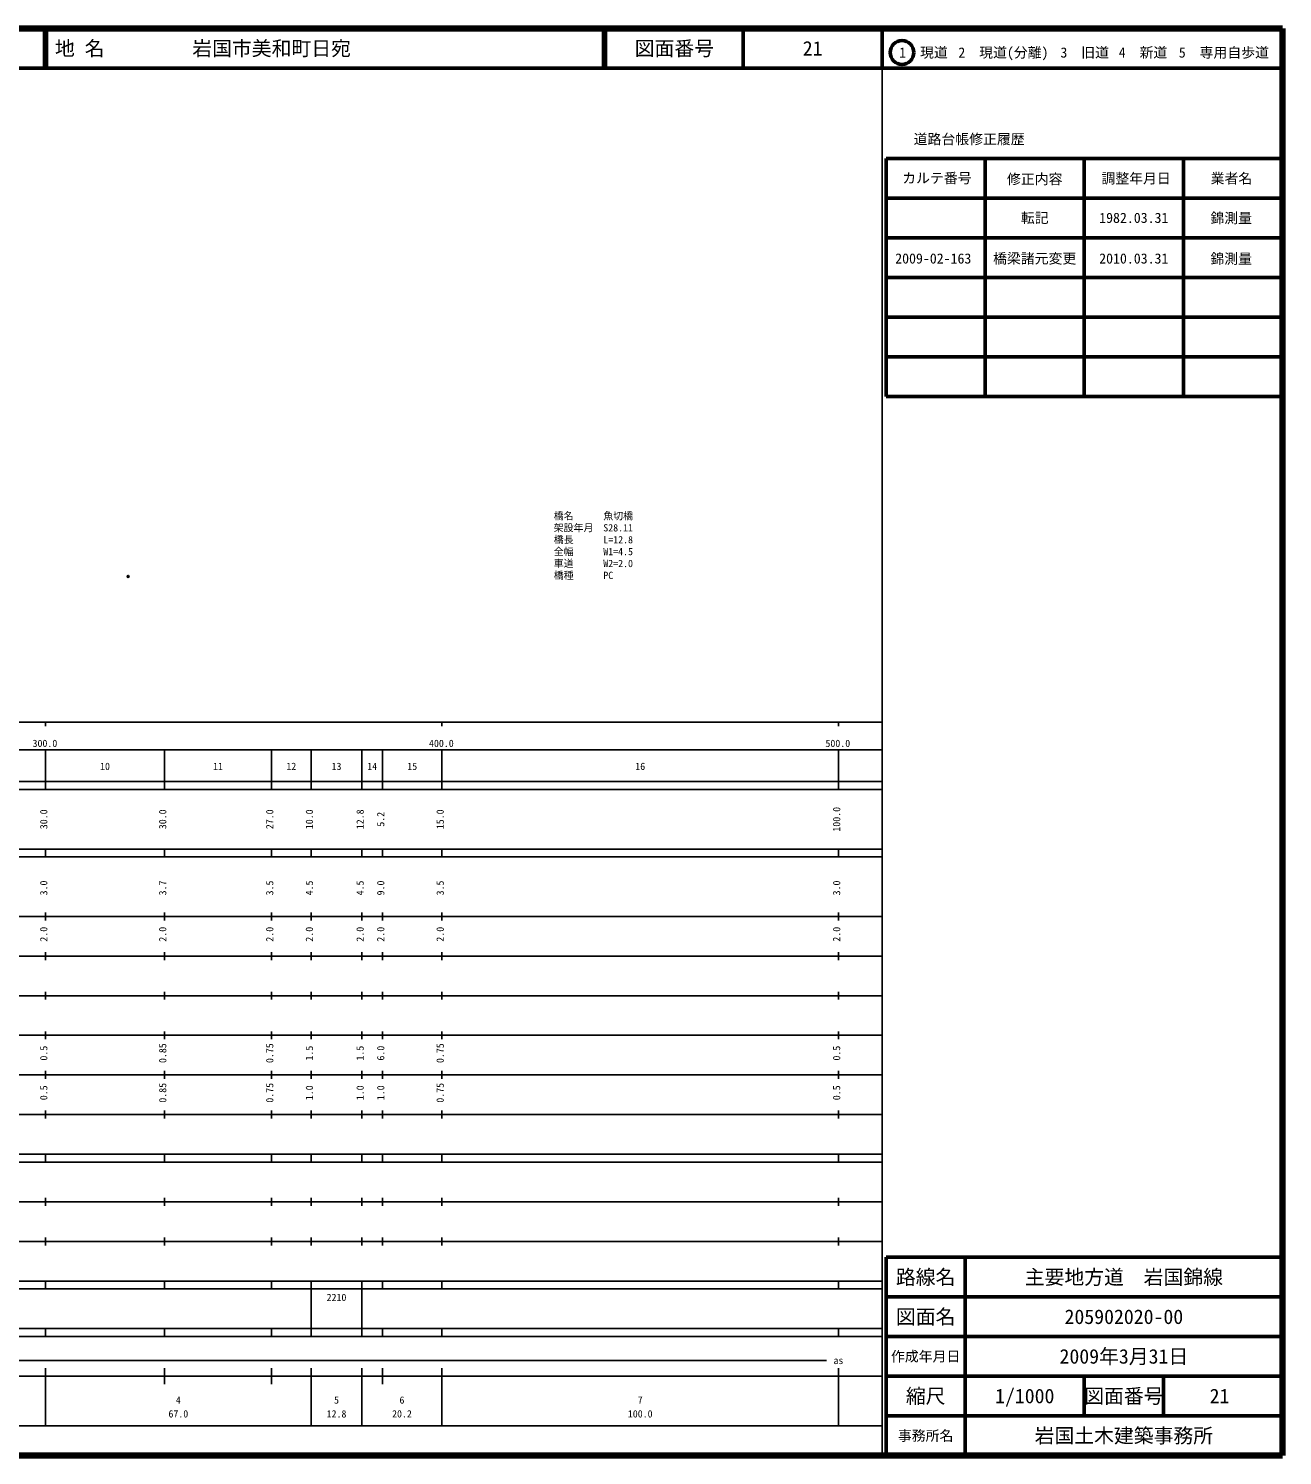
# Model space of a CAD drawing. Units: millimetres on the paper. Extents: x 40 to 680, y 20 to 380.
# Drawn here: x 363.7 to 680, y 20 to 380 of the extents above; entities that cross this region are included whole.
import ezdxf
from ezdxf.enums import TextEntityAlignment as Align

# ---------------------------------------------------------------- set-up
doc = ezdxf.new("R2010")
doc.units = ezdxf.units.MM
doc.header["$PDMODE"] = 32
doc.header["$PDSIZE"] = 0.5
for name, color, linetype in [('M-OTRS', 6, 'Continuous'), ('M-STR-HTXT', 7, 'Continuous'), ('M-TTL-TXT', 7, 'Continuous')]:
    doc.layers.add(name, color=color, linetype=linetype)
for name, color, linetype, lineweight in [('M-TTL', 2, 'Continuous', 140), ('M-TTL-BAND', 7, 'Continuous', 25), ('M-TTL-FRAM', 2, 'Continuous', 50), ('M-TTL-LINE', 7, 'Continuous', 50)]:
    doc.layers.add(name, color=color, linetype=linetype, lineweight=lineweight)
doc.styles.add('ＭＳ ゴシック', font='')
doc.styles.get('ＭＳ ゴシック').set_extended_font_data('MS Gothic')

msp = doc.modelspace()

# ---------------------------------------------------------------- linework, layer by layer
at = {"layer": 'M-OTRS'}
msp.add_point((388.812, 241.762), dxfattribs=at)
at = {"layer": 'M-TTL'}
for p, q in [((680, 380), (40, 380)), ((680, 20), (680, 380)), ((40, 20), (680, 20))]:
    msp.add_line(p, q, dxfattribs=at)
at = {"layer": 'M-TTL-BAND'}
for p, q in [((579, 20), (579, 370)), ((40, 205), (579, 205)), ((368, 205), (368, 204)), ((468, 205), (468, 204)), ((568, 205), (568, 204)), ((68, 198), (579, 198)), ((368, 188), (368, 198)), ((398, 188), (398, 198)), ((425, 188), (425, 198)), ((435, 188), (435, 198)), ((447.8, 188), (447.8, 198)), ((453, 188), (453, 198)), ((468, 188), (468, 198)), ((568, 188), (568, 198)), ((40, 190), (579, 190)), ((40, 188), (579, 188)), ((40, 173), (579, 173)), ((368, 171), (368, 173)), ((398, 171), (398, 173)), ((425, 171), (425, 173)), ((435, 171), (435, 173)), ((447.8, 171), (447.8, 173)), ((453, 171), (453, 173)), ((468, 171), (468, 173)), ((568, 171), (568, 173)), ((40, 171), (579, 171)), ((40, 156), (579, 156)), ((368, 155), (368, 157)), ((398, 155), (398, 157)), ((425, 155), (425, 157)), ((435, 155), (435, 157)), ((447.8, 155), (447.8, 157)), ((453, 155), (453, 157)), ((468, 155), (468, 157)), ((568, 155), (568, 157)), ((46, 146), (579, 146)), ((368, 145), (368, 147)), ((398, 145), (398, 147)), ((425, 145), (425, 147)), ((435, 145), (435, 147)), ((447.8, 145), (447.8, 147)), ((453, 145), (453, 147)), ((468, 145), (468, 147)), ((568, 145), (568, 147)), ((368, 135), (368, 137)), ((398, 135), (398, 137)), ((425, 135), (425, 137)), ((435, 135), (435, 137)), ((447.8, 135), (447.8, 137)), ((453, 135), (453, 137)), ((468, 135), (468, 137)), ((568, 135), (568, 137)), ((52, 136), (579, 136)), ((46, 126), (579, 126)), ((368, 125), (368, 127)), ((398, 125), (398, 127)), ((425, 125), (425, 127)), ((435, 125), (435, 127)), ((447.8, 125), (447.8, 127)), ((453, 125), (453, 127)), ((468, 125), (468, 127)), ((568, 125), (568, 127)), ((52, 116), (579, 116)), ((368, 115), (368, 117)), ((398, 115), (398, 117)), ((425, 115), (425, 117)), ((435, 115), (435, 117)), ((447.8, 115), (447.8, 117)), ((453, 115), (453, 117)), ((468, 115), (468, 117)), ((568, 115), (568, 117)), ((46, 106), (579, 106)), ((368, 105), (368, 107)), ((398, 105), (398, 107)), ((425, 105), (425, 107)), ((435, 105), (435, 107)), ((447.8, 105), (447.8, 107)), ((453, 105), (453, 107)), ((468, 105), (468, 107)), ((568, 105), (568, 107)), ((40, 96), (579, 96)), ((40, 94), (579, 94)), ((368, 94), (368, 96)), ((398, 94), (398, 96)), ((425, 94), (425, 96)), ((435, 94), (435, 96)), ((447.8, 94), (447.8, 96)), ((453, 94), (453, 96)), ((468, 94), (468, 96)), ((568, 94), (568, 96)), ((49, 84), (579, 84)), ((368, 83), (368, 85)), ((398, 83), (398, 85)), ((425, 83), (425, 85)), ((435, 83), (435, 85)), ((447.8, 83), (447.8, 85)), ((453, 83), (453, 85)), ((468, 83), (468, 85)), ((568, 83), (568, 85)), ((40, 74), (579, 74)), ((368, 73), (368, 75)), ((398, 73), (398, 75)), ((425, 73), (425, 75)), ((435, 73), (435, 75)), ((447.8, 73), (447.8, 75)), ((453, 73), (453, 75)), ((468, 73), (468, 75)), ((568, 73), (568, 75)), ((40, 64), (579, 64)), ((40, 62), (579, 62)), ((368, 62), (368, 64)), ((398, 62), (398, 64)), ((425, 62), (425, 64)), ((435, 62), (435, 64)), ((435, 52), (435, 62)), ((447.8, 62), (447.8, 64)), ((447.8, 52), (447.8, 62)), ((453, 62), (453, 64)), ((468, 62), (468, 64)), ((568, 62), (568, 64)), ((40, 52), (579, 52)), ((368, 50), (368, 52)), ((398, 50), (398, 52)), ((425, 50), (425, 52)), ((435, 50), (435, 52)), ((447.8, 50), (447.8, 52)), ((453, 50), (453, 52)), ((468, 50), (468, 52)), ((568, 50), (568, 52)), ((40, 50), (579, 50)), ((71, 44), (565, 44)), ((40, 40), (579, 40)), ((368, 27.5), (368, 42)), ((398, 38), (398, 42)), ((425, 38), (425, 42)), ((435, 27.5), (435, 42)), ((447.8, 27.5), (447.8, 42)), ((453, 38), (453, 42)), ((468, 27.5), (468, 42)), ((568, 27.5), (568, 42)), ((68, 27.5), (579, 27.5))]:
    msp.add_line(p, q, dxfattribs=at)
at = {"layer": 'M-TTL-FRAM'}
for p, q in [((580, 347.197), (580, 287.197)), ((580, 347.197), (680, 347.197)), ((580, 287.197), (680, 287.197)), ((680, 70), (580, 70)), ((580, 70), (580, 20))]:
    msp.add_line(p, q, dxfattribs=at)
at = {"layer": 'M-TTL-LINE'}
for p, q in [((367.75, 380), (367.75, 370)), ((368.25, 380), (368.25, 370)), ((508.747, 380), (508.747, 370)), ((509.247, 380), (509.247, 370)), ((543.997, 380), (543.997, 370)), ((579, 380), (579, 370)), ((40, 370), (680, 370)), ((605, 347.197), (605, 287.197)), ((630, 347.197), (630, 287.197)), ((655, 347.197), (655, 287.197)), ((580, 337.197), (680, 337.197)), ((580, 327.197), (680, 327.197)), ((580, 317.197), (680, 317.197)), ((580, 307.197), (680, 307.197)), ((580, 297.197), (680, 297.197)), ((600, 70), (600, 20)), ((680, 60), (580, 60)), ((680, 50), (580, 50)), ((680, 40), (580, 40)), ((630, 40), (630, 30)), ((650, 40), (650, 30)), ((680, 30), (580, 30))]:
    msp.add_line(p, q, dxfattribs=at)
msp.add_circle((584.031, 373.958), 3, dxfattribs=at)

# ---------------------------------------------------------------- texts
at = {"layer": 'M-STR-HTXT', "style": 'ＭＳ ゴシック'}
for s, p in [('橋名\u3000\u3000\u3000魚切橋', (496.19, 255.579)), ('橋長\u3000\u3000\u3000L=12.8', (496.19, 249.579)), ('架設年月\u3000S28.11', (496.19, 252.579)), ('全幅\u3000\u3000\u3000W1=4.5', (496.19, 246.579)), ('車道\u3000\u3000\u3000W2=2.0', (496.19, 243.579)), ('橋種\u3000\u3000\u3000PC', (496.19, 240.579))]:
    msp.add_text(s, height=1.833, dxfattribs=at).set_placement(p, align=Align.BOTTOM_LEFT)
at = {"layer": 'M-TTL-BAND', "style": 'ＭＳ ゴシック'}
for s, p in [('300.0', (367.844, 198.195)), ('400.0', (467.844, 198.195)), ('500.0', (567.844, 198.195)), ('10', (383, 192.405)), ('11', (411.5, 192.405)), ('12', (430, 192.405)), ('13', (441.4, 192.405)), ('14', (450.4, 192.405)), ('15', (460.5, 192.405)), ('16', (518, 192.405)), ('as', (568, 42.5)), ('4', (401.5, 32.523)), ('5', (441.4, 32.523)), ('6', (457.9, 32.523)), ('7', (518, 32.523)), ('67.0', (401.5, 29.033)), ('12.8', (441.4, 29.033)), ('20.2', (457.9, 29.033)), ('100.0', (518, 29.033))]:
    msp.add_text(s, height=1.833, dxfattribs=at).set_placement(p, align=Align.BOTTOM_CENTER)
for s, p in [('30.0', (369, 180.5)), ('30.0', (399, 180.5)), ('27.0', (426, 180.5)), ('10.0', (436, 180.5)), ('12.8', (448.8, 180.5)), ('5.2', (454, 180.5)), ('15.0', (469, 180.5)), ('100.0', (569, 180.5)), ('3.0', (369, 163.174)), ('3.7', (399, 163.174)), ('3.5', (426, 163.174)), ('4.5', (436, 163.174)), ('4.5', (448.8, 163.174)), ('9.0', (454, 163.174)), ('3.5', (469, 163.174)), ('3.0', (569, 163.174)), ('2.0', (369, 151.5)), ('2.0', (399, 151.5)), ('2.0', (426, 151.5)), ('2.0', (436, 151.5)), ('2.0', (448.8, 151.5)), ('2.0', (454, 151.5)), ('2.0', (469, 151.5)), ('2.0', (569, 151.5)), ('0.5', (369, 121.5)), ('0.85', (399, 121.5)), ('0.75', (426, 121.5)), ('1.5', (436, 121.5)), ('1.5', (448.8, 121.5)), ('6.0', (454, 121.5)), ('0.75', (469, 121.5)), ('0.5', (569, 121.5)), ('0.5', (369, 111.5)), ('0.85', (399, 111.5)), ('0.75', (426, 111.5)), ('1.0', (436, 111.5)), ('1.0', (448.8, 111.5)), ('1.0', (454, 111.5)), ('0.75', (469, 111.5)), ('0.5', (569, 111.5))]:
    msp.add_text(s, height=1.833, rotation=90, dxfattribs=at).set_placement(p, align=Align.BOTTOM_CENTER)
msp.add_text('2210', height=1.833, dxfattribs=at).set_placement((438.9, 58.405), align=Align.BOTTOM_LEFT)
at = {"layer": 'M-TTL-TXT', "style": 'ＭＳ ゴシック'}
for s, p in [('地 名', (370.38, 375)), ('岩国市美和町日宛', (405.024, 375))]:
    msp.add_text(s, height=3.666, dxfattribs=at).set_placement(p, align=Align.MIDDLE_LEFT)
for s, height, p in [('図面番号', 3.666, (526.622, 375)), ('21', 3.666, (561.497, 375)), ('1\u3000現道', 2.566, (589.448, 373.958)), ('2\u3000現道(分離)', 2.566, (609.619, 373.958)), ('3\u3000旧道', 2.566, (630.121, 373.958)), ('4\u3000新道', 2.566, (644.824, 373.958)), ('5\u3000専用自歩道', 2.566, (665.228, 373.958)), ('道路台帳修正履歴', 2.566, (600.968, 352.113)), ('カルテ番号', 2.566, (592.839, 342.277)), ('修正内容', 2.566, (617.509, 342.023)), ('調整年月日', 2.566, (643.089, 342.197)), ('業者名', 2.566, (667.134, 342.197)), ('転記', 2.566, (617.5, 332.245)), ('1982.03.31', 2.566, (642.5, 332.245)), ('錦測量', 2.566, (667.077, 332.189)), ('2009-02-163', 2.566, (591.922, 321.991)), ('橋梁諸元変更', 2.566, (617.5, 321.991)), ('2010.03.31', 2.566, (642.5, 321.991)), ('錦測量', 2.566, (667.077, 321.934)), ('路線名', 3.666, (590, 65)), ('路線名', 3.666, (590, 65)), ('主要地方道\u3000岩国錦線', 3.666, (640, 65)), ('図面名', 3.666, (590, 55)), ('図面名', 3.666, (590, 55)), ('205902020-00', 3.666, (640, 55)), ('2009年3月31日', 3.666, (640, 45)), ('作成年月日', 2.566, (590, 45)), ('作成年月日', 2.566, (590, 45)), ('縮尺', 3.666, (590, 35)), ('縮尺', 3.666, (590, 35)), ('1/1000', 3.666, (615, 35)), ('図面番号', 3.666, (640, 35)), ('図面番号', 3.666, (640, 35)), ('21', 3.666, (664.125, 35)), ('事務所名', 2.566, (590, 25)), ('事務所名', 2.566, (590, 25)), ('岩国土木建築事務所', 3.666, (640, 25))]:
    msp.add_text(s, height=height, dxfattribs=at).set_placement(p, align=Align.MIDDLE_CENTER)

doc.saveas('drawing.dxf')
